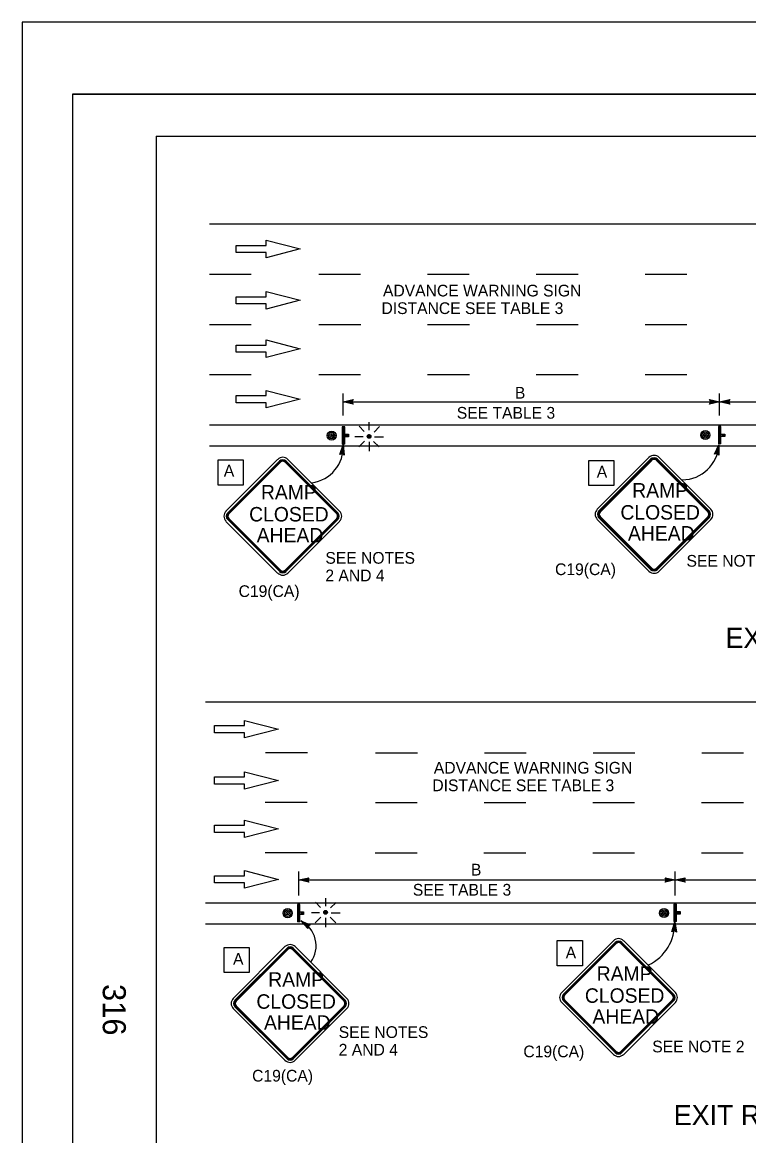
# Model space of a CAD drawing. Extents: x -893 to 867, y -474 to 712.
# Drawn here: x -893 to -459, y 47 to 712 of the extents above; entities that cross this region are included whole.
import ezdxf

# ---------------------------------------------------------------- set-up
doc = ezdxf.new("R2010")
doc.units = 0
for name, color, linetype in [('10 Sheet Format', 7, 'Continuous'), ('56 Stage 3 Anno', 7, 'Continuous'), ('57 Undefined', 7, 'Continuous'), ('60 Nongeo Data', 7, 'Continuous')]:
    doc.layers.add(name, color=color, linetype=linetype)

msp = doc.modelspace()

# ---------------------------------------------------------------- linework, layer by layer
at = {"layer": '10 Sheet Format'}
for p, q in [((-863.46, 668.95), (836.54, 668.95)), ((-863.46, 668.95), (-863.46, -431.05)), ((-813.45, 643.95), (811.54, 643.95)), ((-813.45, 643.95), (-813.45, -406.04))]:
    msp.add_line(p, q, dxfattribs=at)
for points in [[(-893.46, -474.05), (866.54, -474.05), (866.54, 711.95), (-893.46, 711.95)], [(-863.46, -431.05), (836.54, -431.05), (836.54, 668.95), (-863.46, 668.95)]]:
    msp.add_lwpolyline(points, close=True, dxfattribs=at)
at = {"layer": '56 Stage 3 Anno'}
for p, q in [((-701.63, 477), (-701.63, 490.29)), ((-701.63, 485.29), (-695.63, 486.62)), ((-700.24, 485.29), (-695.86, 486.26)), ((-698.87, 485.29), (-696.04, 485.91)), ((-697.48, 485.29), (-696.28, 485.55)), ((-695.63, 486.62), (-696.43, 485.29)), ((-695.63, 486.62), (-695.63, 486.62)), ((-481.83, 485.29), (-482.63, 486.63)), ((-482.63, 486.63), (-482.63, 486.63)), ((-482.63, 486.63), (-476.63, 485.29)), ((-482.41, 486.27), (-478.01, 485.29)), ((-482.18, 485.91), (-479.39, 485.29)), ((-482, 485.57), (-480.77, 485.29)), ((-476.63, 477), (-476.63, 490.29)), ((-476.63, 485.29), (-470.63, 486.62)), ((-475.24, 485.29), (-470.86, 486.26)), ((-473.87, 485.29), (-471.04, 485.91)), ((-472.48, 485.29), (-471.28, 485.55)), ((-470.63, 486.62), (-471.43, 485.29)), ((-470.63, 486.62), (-470.63, 486.62)), ((-695.63, 483.95), (-701.63, 485.29)), ((-701.63, 485.29), (-701.63, 485.29)), ((-701.63, 485.29), (-476.63, 485.29)), ((-695.84, 484.31), (-700.25, 485.29)), ((-696.08, 484.67), (-698.87, 485.29)), ((-696.25, 485.01), (-697.48, 485.29)), ((-696.43, 485.29), (-695.63, 483.95)), ((-695.63, 483.95), (-695.63, 483.95)), ((-476.63, 485.29), (-482.63, 483.96)), ((-482.63, 483.96), (-481.83, 485.29)), ((-482.63, 483.96), (-482.63, 483.96)), ((-478.02, 485.29), (-482.39, 484.32)), ((-479.39, 485.29), (-482.22, 484.67)), ((-480.77, 485.29), (-481.98, 485.03)), ((-476.63, 485.29), (-476.63, 485.29)), ((-470.63, 483.95), (-476.63, 485.29)), ((-476.63, 485.29), (-476.63, 485.29)), ((-476.63, 485.29), (-201.63, 485.29)), ((-470.84, 484.31), (-475.25, 485.29)), ((-471.08, 484.67), (-473.87, 485.29)), ((-471.26, 485.01), (-472.48, 485.29)), ((-471.43, 485.29), (-470.63, 483.95)), ((-470.63, 483.95), (-470.63, 483.95)), ((-703.64, 453.74), (-701.62, 459.54)), ((-701.62, 459.54), (-701.62, 459.54)), ((-701.62, 459.54), (-700.99, 453.43)), ((-479.75, 454.02), (-477.06, 459.54)), ((-477.06, 459.54), (-477.16, 453.4)), ((-477.06, 459.54), (-477.06, 459.54)), ((-702.22, 454.38), (-703.64, 453.74)), ((-703.64, 453.74), (-703.64, 453.74)), ((-703.26, 453.91), (-701.78, 458.17)), ((-702.88, 454.1), (-701.94, 456.8)), ((-702.52, 454.24), (-702.1, 455.43)), ((-700.99, 453.43), (-702.22, 454.38)), ((-702.1, 455.43), (-701.97, 454.2)), ((-701.94, 456.8), (-701.64, 453.92)), ((-701.78, 458.16), (-701.32, 453.71)), ((-700.99, 453.43), (-700.99, 453.43)), ((-478.26, 454.49), (-479.75, 454.02)), ((-479.75, 454.02), (-479.75, 454.02)), ((-479.36, 454.15), (-477.38, 458.2)), ((-478.95, 454.29), (-477.7, 456.86)), ((-478.57, 454.38), (-478.02, 455.51)), ((-477.16, 453.4), (-478.26, 454.49)), ((-478.02, 455.51), (-478.04, 454.28)), ((-477.7, 456.86), (-477.75, 453.96)), ((-477.38, 458.19), (-477.45, 453.71)), ((-477.16, 453.4), (-477.16, 453.4)), ((-728.23, 190.46), (-728.23, 204.71)), ((-728.23, 199.71), (-722.23, 201.04)), ((-722.23, 198.37), (-728.23, 199.71)), ((-728.23, 199.71), (-728.23, 199.71)), ((-728.23, 199.71), (-503.23, 199.71)), ((-722.45, 198.72), (-726.85, 199.71)), ((-726.84, 199.71), (-722.47, 200.68)), ((-725.47, 199.71), (-722.64, 200.33)), ((-722.68, 199.08), (-725.47, 199.71)), ((-724.09, 199.7), (-722.88, 199.97)), ((-722.86, 199.43), (-724.09, 199.7)), ((-722.23, 201.04), (-723.03, 199.71)), ((-723.03, 199.71), (-722.23, 198.37)), ((-722.23, 201.04), (-722.23, 201.04)), ((-508.43, 199.71), (-509.23, 201.05)), ((-509.23, 201.05), (-509.23, 201.05)), ((-509.23, 201.05), (-503.23, 199.71)), ((-503.23, 199.71), (-509.23, 198.38)), ((-509.23, 198.38), (-508.43, 199.71)), ((-509.02, 200.69), (-504.61, 199.71)), ((-504.62, 199.7), (-509, 198.74)), ((-505.99, 199.71), (-508.82, 199.08)), ((-508.78, 200.33), (-505.99, 199.71)), ((-508.61, 199.99), (-507.38, 199.71)), ((-507.38, 199.71), (-508.58, 199.44)), ((-503.23, 190.46), (-503.23, 204.71)), ((-503.23, 199.71), (-497.23, 201.04)), ((-503.23, 199.71), (-503.23, 199.71)), ((-497.23, 198.37), (-503.23, 199.71)), ((-503.23, 199.71), (-503.23, 199.71)), ((-503.23, 199.71), (-278.23, 199.71)), ((-497.45, 198.72), (-501.85, 199.71)), ((-501.84, 199.71), (-497.47, 200.68)), ((-500.47, 199.71), (-497.64, 200.33)), ((-497.68, 199.08), (-500.47, 199.71)), ((-499.09, 199.7), (-497.88, 199.97)), ((-497.86, 199.43), (-499.09, 199.7)), ((-497.23, 201.04), (-498.03, 199.71)), ((-498.03, 199.71), (-497.23, 198.37)), ((-497.23, 201.04), (-497.23, 201.04)), ((-722.23, 198.37), (-722.23, 198.37)), ((-509.23, 198.38), (-509.23, 198.38)), ((-497.23, 198.37), (-497.23, 198.37)), ((-722.86, 170.7), (-726.98, 175.26)), ((-726.98, 175.26), (-726.98, 175.26)), ((-726.98, 175.26), (-721.32, 172.88)), ((-722.83, 171.12), (-725.86, 174.46)), ((-725.85, 174.46), (-721.71, 172.72)), ((-722.81, 171.54), (-724.73, 173.66)), ((-724.73, 173.66), (-722.06, 172.54)), ((-505.13, 168.75), (-503.45, 174.66)), ((-504.76, 168.94), (-503.53, 173.29)), ((-503.53, 173.28), (-502.81, 168.85)), ((-503.45, 174.66), (-503.45, 174.66)), ((-503.45, 174.66), (-502.46, 168.6)), ((-722.75, 171.93), (-723.6, 172.86)), ((-723.6, 172.86), (-722.46, 172.38)), ((-722.74, 172.26), (-722.86, 170.7)), ((-722.86, 170.7), (-722.86, 170.7)), ((-721.32, 172.88), (-722.74, 172.26)), ((-721.32, 172.88), (-721.32, 172.88)), ((-503.74, 169.47), (-505.13, 168.75)), ((-505.13, 168.75), (-505.13, 168.75)), ((-504.39, 169.16), (-503.61, 171.91)), ((-504.03, 169.32), (-503.69, 170.53)), ((-502.46, 168.6), (-503.74, 169.47)), ((-503.69, 170.53), (-503.49, 169.3)), ((-503.61, 171.91), (-503.14, 169.05)), ((-502.46, 168.6), (-502.46, 168.6))]:
    msp.add_line(p, q, dxfattribs=at)
for centre, radius, start, end in [((-723.24, 458.37), 21.65, 277.63953, 3.10252), ((-499.17, 460.83), 22.15, 270.47497, 356.68458), ((-734.49, 160.38), 16.68, 324.3322, 63.20294), ((-531.06, 173.82), 27.61, 295.71625, 1.7565)]:
    msp.add_arc(centre, radius, start, end, dxfattribs=at)
at = {"layer": '57 Undefined'}
for points in [[(-776.41, 435.59), (-776.41, 450.59), (-761.41, 450.59), (-761.41, 435.59)], [(-554.85, 435.31), (-554.85, 450.31), (-539.85, 450.31), (-539.85, 435.31)], [(-573.68, 148.48), (-573.68, 163.48), (-558.68, 163.48), (-558.68, 148.48)], [(-772.83, 144.36), (-772.83, 159.36), (-757.83, 159.36), (-757.83, 144.36)]]:
    msp.add_lwpolyline(points, close=True, dxfattribs=at)
at = {"layer": '60 Nongeo Data'}
for p, q in [((-781.63, 591.49), (96.01, 591.49)), ((-765.62, 576.56), (-765.62, 578.69)), ((-765.62, 578.69), (-747.68, 578.69)), ((-747.68, 578.69), (-747.68, 581.78)), ((-747.68, 581.78), (-727.36, 576.56)), ((-765.62, 574.44), (-765.62, 576.56)), ((-747.69, 574.44), (-765.62, 574.44)), ((-727.36, 576.56), (-747.69, 571.34)), ((-747.69, 571.34), (-747.69, 574.44)), ((-765.62, 545.91), (-765.62, 548.03)), ((-765.62, 548.03), (-747.68, 548.03)), ((-765.62, 543.78), (-765.62, 545.91)), ((-727.36, 545.91), (-747.69, 540.69)), ((-747.68, 548.03), (-747.68, 551.12)), ((-747.68, 551.12), (-727.36, 545.91)), ((-747.69, 543.78), (-765.62, 543.78)), ((-747.69, 540.69), (-747.69, 543.78)), ((-765.62, 516.98), (-765.62, 519.11)), ((-765.62, 519.11), (-747.68, 519.11)), ((-747.68, 519.11), (-747.68, 522.2)), ((-747.68, 522.2), (-727.36, 516.98)), ((-765.62, 514.86), (-765.62, 516.98)), ((-747.69, 514.86), (-765.62, 514.86)), ((-727.36, 516.98), (-747.69, 511.76)), ((-747.69, 511.76), (-747.69, 514.86)), ((-765.62, 486.82), (-765.62, 488.95)), ((-765.62, 488.95), (-747.68, 488.95)), ((-765.62, 484.7), (-765.62, 486.82)), ((-727.36, 486.82), (-747.69, 481.6)), ((-747.68, 488.95), (-747.68, 492.04)), ((-747.68, 492.04), (-727.36, 486.82)), ((-747.69, 484.7), (-765.62, 484.7)), ((-747.69, 481.6), (-747.69, 484.7)), ((-686.01, 468.37), (-686.01, 473.13)), ((-781.63, 471.49), (-201.63, 471.49)), ((-700.73, 470.28), (-702.21, 470.28)), ((-702.21, 470.28), (-702.21, 459.95)), ((-701.47, 470.28), (-701.47, 459.95)), ((-700.73, 459.95), (-700.73, 470.28)), ((-700.73, 465.86), (-700, 465.86)), ((-700, 465.86), (-698.52, 465.86)), ((-700, 465.86), (-700, 464.38)), ((-699.26, 465.86), (-699.26, 464.38)), ((-698.52, 465.86), (-698.52, 464.38)), ((-689.08, 467.58), (-692.17, 470.67)), ((-683.21, 467.22), (-679.91, 470.51)), ((-475.84, 470.46), (-477.32, 470.46)), ((-477.32, 470.46), (-477.32, 460.13)), ((-476.58, 470.46), (-476.58, 460.13)), ((-475.84, 460.13), (-475.84, 470.46)), ((-475.84, 466.03), (-475.1, 466.03)), ((-475.1, 466.03), (-473.62, 466.03)), ((-475.1, 466.03), (-475.1, 464.56)), ((-474.36, 466.03), (-474.36, 464.56)), ((-473.62, 466.03), (-473.62, 464.56)), ((-781.63, 458.99), (-201.63, 458.99)), ((-700.73, 459.95), (-702.21, 459.95)), ((-700.73, 465.12), (-700.73, 465.12)), ((-700, 464.38), (-700.73, 464.38)), ((-698.52, 464.38), (-700, 464.38)), ((-689.71, 464.35), (-694.66, 464.35)), ((-688.95, 461.74), (-692.27, 458.42)), ((-686.19, 461.36), (-686.19, 455.84)), ((-683.42, 461.65), (-680.06, 458.29)), ((-682.88, 464.35), (-677.46, 464.35)), ((-475.84, 460.13), (-477.32, 460.13)), ((-475.84, 465.29), (-475.84, 465.29)), ((-475.1, 464.56), (-475.84, 464.56)), ((-473.62, 464.56), (-475.1, 464.56)), ((-783.87, 306.07), (271.77, 306.07)), ((-760.54, 291.91), (-760.54, 295)), ((-760.54, 295), (-740.22, 289.78)), ((-778.47, 289.78), (-778.47, 291.91)), ((-778.47, 291.91), (-760.54, 291.91)), ((-778.47, 287.66), (-778.47, 289.78)), ((-760.54, 287.66), (-778.47, 287.66)), ((-740.22, 289.78), (-760.54, 284.56)), ((-760.54, 284.56), (-760.54, 287.66)), ((-778.47, 259.13), (-778.47, 261.25)), ((-778.47, 261.25), (-760.54, 261.25)), ((-760.54, 261.25), (-760.54, 264.34)), ((-760.54, 264.34), (-740.22, 259.13)), ((-778.47, 257), (-778.47, 259.13)), ((-760.54, 257), (-778.47, 257)), ((-740.22, 259.13), (-760.54, 253.91)), ((-760.54, 253.91), (-760.54, 257)), ((-760.54, 232.33), (-760.54, 235.42)), ((-760.54, 235.42), (-740.22, 230.2)), ((-778.47, 230.2), (-778.47, 232.33)), ((-778.47, 232.33), (-760.54, 232.33)), ((-778.47, 228.08), (-778.47, 230.2)), ((-760.54, 228.08), (-778.47, 228.08)), ((-740.22, 230.2), (-760.54, 224.98)), ((-760.54, 224.98), (-760.54, 228.08)), ((-778.47, 200.04), (-778.47, 202.16)), ((-778.47, 202.16), (-760.54, 202.16)), ((-778.47, 197.91), (-778.47, 200.04)), ((-760.54, 202.16), (-760.54, 205.26)), ((-760.54, 205.26), (-740.22, 200.04)), ((-740.22, 200.04), (-760.54, 194.82)), ((-760.54, 197.91), (-778.47, 197.91)), ((-760.54, 194.82), (-760.54, 197.91)), ((-715.1, 183.33), (-718.18, 186.42)), ((-712.02, 184.12), (-712.02, 188.87)), ((-709.22, 182.97), (-705.93, 186.26)), ((-783.87, 186.07), (-288.23, 186.07)), ((-727.49, 185.01), (-728.97, 185.01)), ((-728.97, 185.01), (-728.97, 174.67)), ((-728.23, 185.01), (-728.23, 174.67)), ((-727.49, 174.67), (-727.49, 185.01)), ((-727.49, 180.58), (-726.75, 180.58)), ((-727.49, 179.84), (-727.49, 179.84)), ((-726.75, 180.58), (-725.28, 180.58)), ((-726.75, 180.58), (-726.75, 179.1)), ((-726.02, 180.58), (-726.02, 179.1)), ((-725.28, 180.58), (-725.28, 179.1)), ((-715.73, 180.1), (-720.67, 180.1)), ((-708.9, 180.1), (-703.47, 180.1)), ((-502.48, 185.21), (-503.96, 185.21)), ((-503.96, 185.21), (-503.96, 174.87)), ((-503.22, 185.21), (-503.22, 174.87)), ((-502.48, 174.87), (-502.48, 185.21)), ((-502.48, 180.78), (-501.75, 180.78)), ((-502.48, 180.04), (-502.48, 180.04)), ((-501.75, 180.78), (-500.27, 180.78)), ((-501.75, 180.78), (-501.75, 179.3)), ((-501.01, 180.78), (-501.01, 179.3)), ((-500.27, 180.78), (-500.27, 179.3)), ((-783.87, 173.57), (-291.57, 173.57)), ((-727.49, 174.67), (-728.97, 174.67)), ((-726.75, 179.1), (-727.49, 179.1)), ((-725.28, 179.1), (-726.75, 179.1)), ((-714.97, 177.49), (-718.29, 174.16)), ((-712.21, 177.1), (-712.21, 171.58)), ((-709.44, 177.39), (-706.08, 174.03)), ((-502.48, 174.87), (-503.96, 174.87)), ((-501.75, 179.3), (-502.48, 179.3)), ((-500.27, 179.3), (-501.75, 179.3))]:
    msp.add_line(p, q, dxfattribs=at)
for points in [[(-781.62, 561.5), (-756.62, 561.5)], [(-716.24, 561.5), (-691.24, 561.5)], [(-651.24, 561.5), (-626.24, 561.5)], [(-586.24, 561.5), (-561.24, 561.5)], [(-521.24, 561.5), (-496.24, 561.5)], [(-781.57, 531.49), (-756.57, 531.49)], [(-716.18, 531.49), (-691.18, 531.49)], [(-651.18, 531.49), (-626.18, 531.49)], [(-586.18, 531.49), (-561.18, 531.49)], [(-521.19, 531.49), (-496.19, 531.49)], [(-781.61, 501.5), (-756.61, 501.5)], [(-716.23, 501.5), (-691.23, 501.5)], [(-651.23, 501.5), (-626.23, 501.5)], [(-586.23, 501.5), (-561.23, 501.5)], [(-521.23, 501.5), (-496.23, 501.5)], [(-686.1, 465.74), (-687.26, 464.58)], [(-686.42, 465.71), (-687.23, 464.9)], [(-685.85, 465.7), (-687.22, 464.33)], [(-685.65, 465.63), (-687.15, 464.13)], [(-685.47, 465.52), (-687.04, 463.95)], [(-685.32, 465.39), (-686.91, 463.8)], [(-685.2, 465.23), (-686.75, 463.68)], [(-685.1, 465.04), (-686.56, 463.58)], [(-685.04, 464.82), (-686.34, 463.52)], [(-685.02, 464.56), (-686.08, 463.5)], [(-685.11, 464.19), (-685.71, 463.58)], [(-740.8, 450.89), (-771.68, 420)], [(-739.78, 449.87), (-770.66, 418.98)], [(-739.44, 449.53), (-770.32, 418.64)], [(-739.1, 449.19), (-769.98, 418.3)], [(-705.5, 418.3), (-736.38, 449.19)], [(-705.16, 418.64), (-736.04, 449.53)], [(-704.82, 418.98), (-735.7, 449.87)], [(-703.8, 420), (-734.69, 450.89)], [(-518.87, 452.02), (-549.76, 421.14)], [(-517.86, 451), (-548.74, 420.12)], [(-517.52, 450.66), (-548.4, 419.78)], [(-517.18, 450.32), (-548.06, 419.44)], [(-483.58, 419.44), (-514.46, 450.32)], [(-483.24, 419.78), (-514.12, 450.66)], [(-482.9, 420.12), (-513.78, 451)], [(-481.88, 421.14), (-512.77, 452.02)], [(-771.68, 413.89), (-740.8, 383.01)], [(-770.66, 414.91), (-739.78, 384.03)], [(-770.32, 415.25), (-739.44, 384.37)], [(-769.98, 415.59), (-739.1, 384.7)], [(-736.38, 384.7), (-705.5, 415.59)], [(-736.04, 384.37), (-705.16, 415.25)], [(-735.7, 384.03), (-704.82, 414.91)], [(-734.69, 383.01), (-703.8, 413.89)], [(-549.76, 415.03), (-518.87, 384.14)], [(-548.74, 416.04), (-517.86, 385.16)], [(-548.4, 416.38), (-517.52, 385.5)], [(-548.06, 416.72), (-517.18, 385.84)], [(-514.46, 385.84), (-483.58, 416.72)], [(-514.12, 385.5), (-483.24, 416.38)], [(-513.78, 385.16), (-482.9, 416.04)], [(-512.77, 384.14), (-481.88, 415.03)], [(-748.02, 275.91), (-723.02, 275.91)], [(-682.26, 275.71), (-657.26, 275.71)], [(-617.27, 275.71), (-592.27, 275.71)], [(-552.27, 275.71), (-527.27, 275.71)], [(-487.27, 275.71), (-462.27, 275.71)], [(-748.18, 246.1), (-723.18, 246.1)], [(-682.42, 245.9), (-657.42, 245.9)], [(-617.42, 245.9), (-592.42, 245.9)], [(-552.42, 245.9), (-527.42, 245.9)], [(-487.42, 245.9), (-462.42, 245.9)], [(-748.26, 216.09), (-723.26, 216.09)], [(-682.51, 215.88), (-657.51, 215.88)], [(-617.51, 215.88), (-592.51, 215.88)], [(-552.51, 215.88), (-527.51, 215.88)], [(-487.51, 215.88), (-462.51, 215.88)], [(-712.12, 181.49), (-713.28, 180.33)], [(-712.43, 181.45), (-713.24, 180.64)], [(-711.87, 181.45), (-713.24, 180.08)], [(-711.67, 181.37), (-713.16, 179.87)], [(-711.49, 181.27), (-713.06, 179.7)], [(-711.34, 181.13), (-712.92, 179.55)], [(-711.22, 180.97), (-712.76, 179.42)], [(-711.12, 180.79), (-712.58, 179.33)], [(-711.06, 180.57), (-712.36, 179.26)], [(-711.04, 180.3), (-712.09, 179.25)], [(-711.12, 179.93), (-711.73, 179.33)], [(-736.43, 159.87), (-767.31, 128.98)], [(-699.43, 128.98), (-730.32, 159.87)], [(-540.1, 163.42), (-570.99, 132.53)], [(-539.08, 162.4), (-569.97, 131.52)], [(-538.75, 162.06), (-569.63, 131.18)], [(-538.41, 161.72), (-569.29, 130.84)], [(-504.81, 130.84), (-535.69, 161.72)], [(-504.47, 131.18), (-535.35, 162.06)], [(-504.13, 131.52), (-535.01, 162.4)], [(-503.11, 132.53), (-533.99, 163.42)], [(-735.41, 158.85), (-766.3, 127.96)], [(-735.07, 158.51), (-765.96, 127.62)], [(-734.73, 158.17), (-765.62, 127.28)], [(-701.13, 127.28), (-732.02, 158.17)], [(-700.79, 127.62), (-731.68, 158.51)], [(-700.45, 127.96), (-731.34, 158.85)], [(-570.99, 126.43), (-540.1, 95.54)], [(-569.97, 127.44), (-539.08, 96.56)], [(-569.63, 127.78), (-538.75, 96.9)], [(-569.29, 128.12), (-538.41, 97.24)], [(-535.69, 97.24), (-504.81, 128.12)], [(-535.35, 96.9), (-504.47, 127.78)], [(-535.01, 96.56), (-504.13, 127.44)], [(-533.99, 95.54), (-503.11, 126.43)], [(-767.31, 122.87), (-736.43, 91.99)], [(-766.3, 123.89), (-735.41, 93.01)], [(-765.96, 124.23), (-735.07, 93.34)], [(-765.62, 124.57), (-734.73, 93.68)], [(-732.02, 93.68), (-701.13, 124.57)], [(-731.68, 93.34), (-700.79, 124.23)], [(-731.34, 93.01), (-700.45, 123.89)], [(-730.32, 91.99), (-699.43, 122.87)]]:
    msp.add_lwpolyline(points, dxfattribs=at)
for centre, radius in [((-708.49, 465.1), 2.72), ((-708.49, 465.1), 1.91), ((-708.49, 465.1), 1.09), ((-686.14, 464.62), 1.12), ((-485.23, 465.43), 2.72), ((-485.23, 465.43), 1.91), ((-485.23, 465.43), 1.09), ((-485.23, 465.43), 0.272), ((-708.49, 465.1), 0.272), ((-734.82, 179.88), 2.72), ((-734.82, 179.88), 1.91), ((-734.82, 179.88), 1.09), ((-734.82, 179.88), 0.272), ((-712.16, 180.37), 1.12), ((-509.83, 179.95), 2.72), ((-509.83, 179.95), 1.91), ((-509.83, 179.95), 1.09), ((-509.83, 179.95), 0.272)]:
    msp.add_circle(centre, radius, dxfattribs=at)
for centre, radius, start, end in [((-515.82, 448.97), 4.32, 45, 135), ((-737.74, 447.83), 4.32, 45, 135), ((-737.74, 447.83), 2.88, 45, 135), ((-737.74, 447.83), 2.4, 45, 135), ((-737.74, 447.83), 1.92, 45, 135), ((-515.82, 448.97), 2.88, 45, 135), ((-515.82, 448.97), 2.4, 45, 135), ((-515.82, 448.97), 1.92, 45, 135), ((-768.62, 416.95), 4.32, 135, 224.99989), ((-768.62, 416.95), 2.88, 135, 224.99989), ((-706.86, 416.95), 2.88, 315, 45), ((-706.86, 416.95), 4.32, 315, 45), ((-546.7, 418.08), 4.32, 135, 224.99989), ((-546.7, 418.08), 2.88, 135, 224.99989), ((-546.7, 418.08), 2.4, 135, 224.99989), ((-546.7, 418.08), 1.92, 135, 224.99989), ((-484.94, 418.08), 1.92, 315, 45), ((-484.94, 418.08), 2.4, 315, 45), ((-484.94, 418.08), 2.88, 315, 45), ((-484.94, 418.08), 4.32, 315, 45), ((-768.62, 416.95), 2.4, 135, 224.99989), ((-768.62, 416.95), 1.92, 135, 224.99989), ((-706.86, 416.95), 1.92, 315, 45), ((-706.86, 416.95), 2.4, 315, 45), ((-515.82, 387.2), 1.92, 225, 315), ((-737.74, 386.06), 4.32, 225, 315), ((-737.74, 386.06), 2.88, 225, 315), ((-737.74, 386.06), 2.4, 225, 315), ((-737.74, 386.06), 1.92, 225, 315), ((-515.82, 387.2), 4.32, 225, 315), ((-515.82, 387.2), 2.88, 225, 315), ((-515.82, 387.2), 2.4, 225, 315), ((-733.37, 156.81), 4.32, 45, 135), ((-733.37, 156.81), 2.88, 45, 135), ((-537.05, 160.36), 4.32, 45, 135), ((-537.05, 160.36), 2.88, 45, 135), ((-537.05, 160.36), 2.4, 45, 135), ((-537.05, 160.36), 1.92, 45, 135), ((-733.37, 156.81), 2.4, 45, 135), ((-733.37, 156.81), 1.92, 45, 135), ((-764.26, 125.93), 4.32, 135, 224.99989), ((-764.26, 125.93), 2.88, 135, 224.99989), ((-764.26, 125.93), 2.4, 135, 224.99989), ((-764.26, 125.93), 1.92, 135, 224.99989), ((-702.49, 125.93), 1.92, 315, 45), ((-702.49, 125.93), 2.4, 315, 45), ((-702.49, 125.93), 2.88, 315, 45), ((-702.49, 125.93), 4.32, 315, 45), ((-567.93, 129.48), 4.32, 135, 224.99989), ((-567.93, 129.48), 2.88, 135, 224.99989), ((-567.93, 129.48), 2.4, 135, 224.99989), ((-567.93, 129.48), 1.92, 135, 224.99989), ((-506.16, 129.48), 1.92, 315, 45), ((-506.16, 129.48), 2.4, 315, 45), ((-506.16, 129.48), 2.88, 315, 45), ((-506.16, 129.48), 4.32, 315, 45), ((-733.37, 95.04), 2.4, 225, 315), ((-733.37, 95.04), 1.92, 225, 315), ((-537.05, 98.6), 4.32, 225, 315), ((-537.05, 98.6), 2.88, 225, 315), ((-537.05, 98.6), 2.4, 225, 315), ((-537.05, 98.6), 1.92, 225, 315), ((-733.37, 95.04), 4.32, 225, 315), ((-733.37, 95.04), 2.88, 225, 315)]:
    msp.add_arc(centre, radius, start, end, dxfattribs=at)

# ---------------------------------------------------------------- texts
at = {"layer": '10 Sheet Format'}
msp.add_text('316', height=13.779, rotation=270, dxfattribs=at).set_placement((-845.33, 137.55))
at = {"layer": '57 Undefined'}
for s, height, p in [('ADVANCE WARNING SIGN', 7, (-677.85, 548.2)), ('DISTANCE SEE TABLE 3', 7, (-678.76, 537.7)), ('B', 7, (-599, 487.2)), ('SEE TABLE 3', 7, (-633.73, 475.2)), ('A', 7, (-772.98, 440.64)), ('A', 7, (-550.08, 440.04)), ('SEE NOTES', 7, (-712.28, 388.57)), ('SEE NOTE 2', 7, (-496.42, 386.8)), ('C19(CA)', 7, (-575.01, 381.77)), ('2 AND 4', 7, (-712.28, 378.07)), ('C19(CA)', 7, (-764.13, 368.69)), ('EXIT RAMP OR CONNECTOR', 12, (-473.08, 338.29)), ('ADVANCE WARNING SIGN', 7, (-647.45, 263.22)), ('DISTANCE SEE TABLE 3', 7, (-648.35, 252.72)), ('B', 7, (-625.28, 202.35)), ('SEE TABLE 3', 7, (-660, 190.35)), ('A', 7, (-568.65, 152.85)), ('A', 7, (-767.47, 149.06)), ('SEE NOTES', 7, (-704.31, 105.33)), ('2 AND 4', 7, (-704.31, 94.83)), ('C19(CA)', 7, (-593.94, 93.78)), ('SEE NOTE 2', 7, (-516.9, 96.74)), ('C19(CA)', 7, (-756.07, 79.29)), ('EXIT RAMP OR CONNECTOR WITH ADDITIONAL LANE', 12, (-504.05, 53.29))]:
    msp.add_text(s, height=height, dxfattribs=at).set_placement(p)
at = {"layer": '60 Nongeo Data'}
for s, p in [('RAMP', (-750.8, 426.96)), ('RAMP', (-528.88, 428.09)), ('CLOSED', (-757.85, 413.81)), ('CLOSED', (-535.93, 414.94)), ('AHEAD', (-753.35, 401.29)), ('AHEAD', (-531.43, 402.42)), ('RAMP', (-550.11, 139.49)), ('RAMP', (-746.44, 135.94)), ('CLOSED', (-557.16, 126.34)), ('CLOSED', (-753.49, 122.78)), ('AHEAD', (-552.66, 113.82)), ('AHEAD', (-748.98, 110.27))]:
    msp.add_text(s, height=8.64, dxfattribs=at).set_placement(p)

doc.saveas('drawing.dxf')
